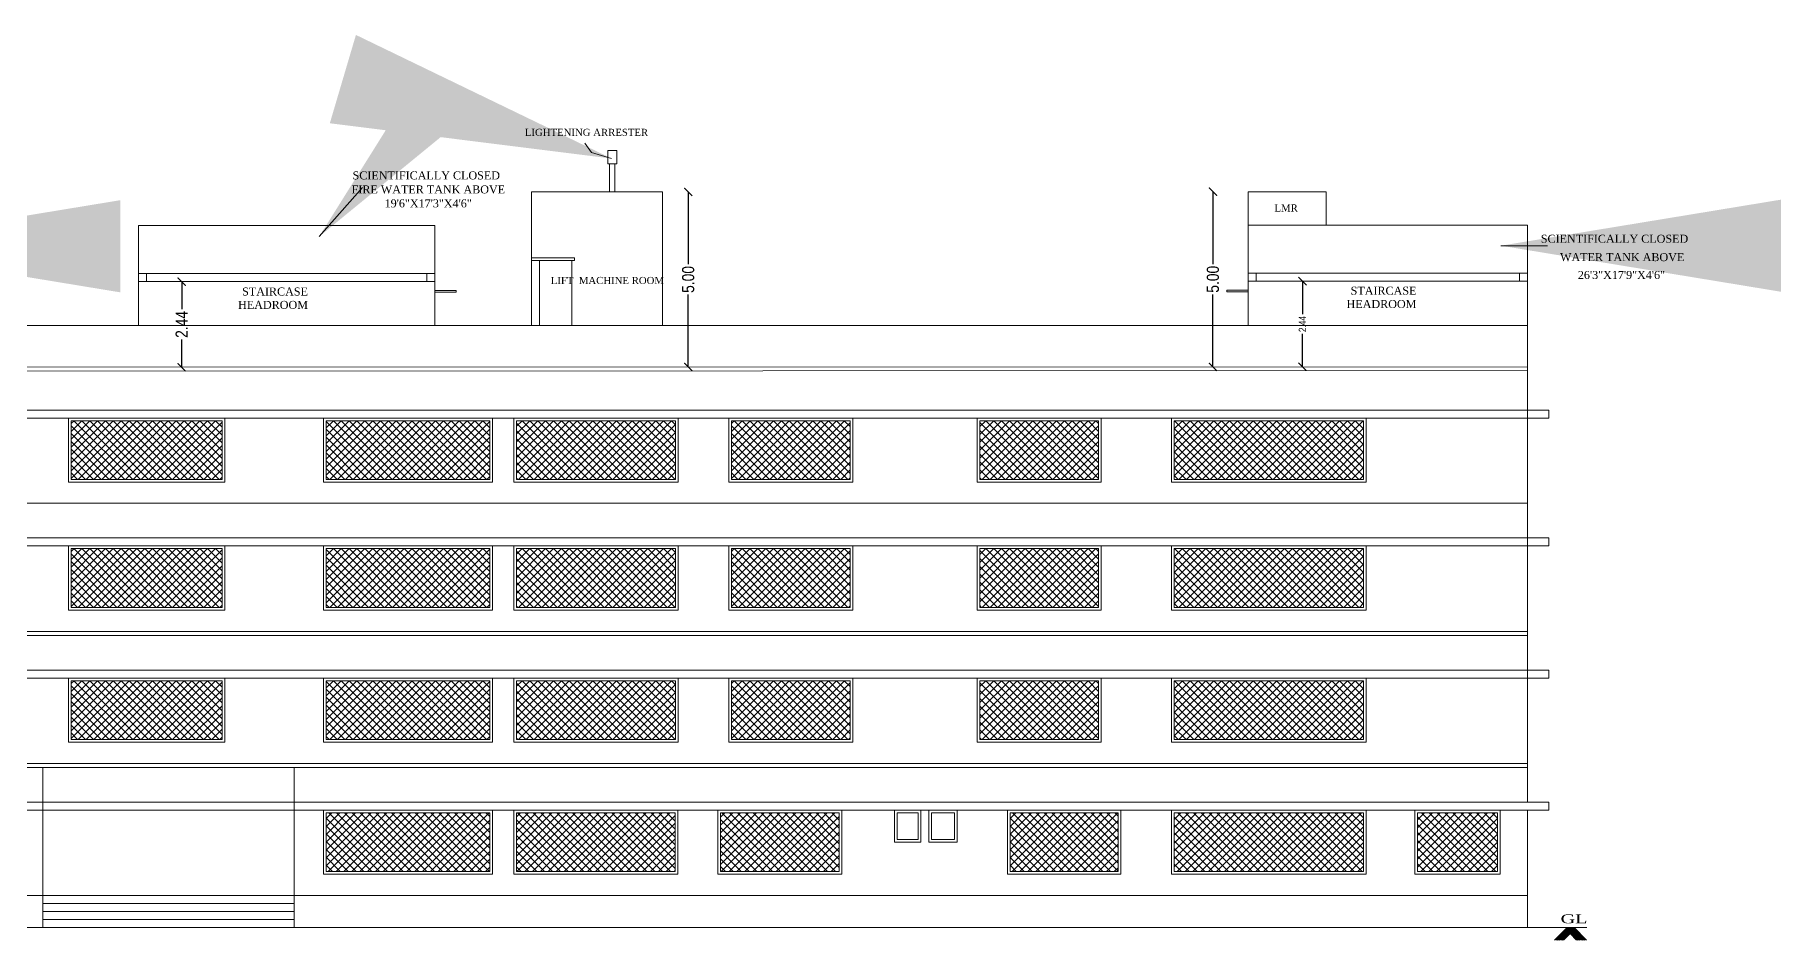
# Model space of a CAD drawing. Header units: metres. Extents: x 43 to 977, y 102 to 459.
# Drawn here: x 442.78 to 492.64, y 359.09 to 384.93 of the extents above; entities that cross this region are included whole.
import ezdxf
from ezdxf.enums import TextEntityAlignment as Align

# ---------------------------------------------------------------- set-up
doc = ezdxf.new("R2010")
doc.units = ezdxf.units.M
doc.header["$MEASUREMENT"] = 0
doc.header["$PDMODE"] = 3
doc.linetypes.add('HIDDEN', pattern=[0.375, 0.25, -0.125])
doc.layers.get('0').update_dxf_attribs({"lineweight": 0})
doc.layers.get('Defpoints').update_dxf_attribs({"lineweight": 0})
for name, color, linetype, lineweight in [('4', 4, 'Continuous', 0), ('COL', 7, 'Continuous', 0), ('CRN-AR-GLASS', 150, 'Continuous', 0), ('ELEV', 2, 'Continuous', 0), ('ILAND', 7, 'Continuous', 0), ('TE', 9, 'Continuous', 0), ('TEXT', 130, 'Continuous', 0), ('Thin', 88, 'Continuous', 0), ('WALL', 7, 'Continuous', 0), ('WIN', 13, 'Continuous', 0)]:
    doc.layers.add(name, color=color, linetype=linetype, lineweight=lineweight)
doc.styles.add('ARIAL NARROW', font='')
doc.styles.add('style2', font='romantic.ttf')
doc.styles.add('visa', font='swissc.ttf')
doc.styles.get('ARIAL NARROW').set_extended_font_data('Lydian BT')
doc.dimstyles.new('Copy of S-2', dxfattribs={"dimtxt": 10.5, "dimasz": 5, "dimexe": 2, "dimexo": 50, "dimgap": 5, "dimtad": 0, "dimtoh": 1, "dimdec": 1, "dimzin": 0, "dimdsep": 46, "dimlunit": 4, "dimtxsty": 'ARIAL NARROW', "dimcen": 0.09, "dimdle": 3, "dimse1": 1, "dimse2": 1, "dimclrd": 35, "dimclre": 35, "dimclrt": 5, "dimadec": 0, "dimazin": 0, "dimtfac": 1, "dimtdec": 1, "dimtofl": 0, "dimtmove": 0, "dimatfit": 3, "dimfxl": 0, "dimtolj": 1, "dimtzin": 0, "dimarcsym": 0})
doc.dimstyles.new('Copy(2) of S-2', dxfattribs={"dimtxt": 10.5, "dimasz": 8, "dimexe": 2, "dimexo": 50, "dimgap": 5, "dimtad": 0, "dimtoh": 1, "dimdec": 1, "dimzin": 0, "dimdsep": 46, "dimlunit": 4, "dimtxsty": 'ARIAL NARROW', "dimcen": 0.09, "dimdle": 3, "dimse1": 1, "dimse2": 1, "dimclrd": 7, "dimclre": 13, "dimclrt": 7, "dimadec": 0, "dimazin": 0, "dimtfac": 1, "dimtdec": 1, "dimtofl": 0, "dimtmove": 0, "dimatfit": 3, "dimfxl": 0, "dimtolj": 1, "dimtzin": 0, "dimlwd": 13, "dimarcsym": 0})
doc.dimstyles.new('o3', dxfattribs={"dimscale": 0.23, "dimtxt": 0.9, "dimasz": 1, "dimexe": 5, "dimexo": 9, "dimgap": 0.23, "dimtad": 0, "dimzin": 3, "dimdsep": 46, "dimtxsty": 'visa', "dimblk": 'ARCHTICK', "dimcen": 0.09, "dimse1": 1, "dimse2": 1, "dimclrd": 7, "dimclre": 256, "dimclrt": 7, "dimadec": 0, "dimazin": 0, "dimtfac": 0.23, "dimtofl": 0, "dimtmove": 2, "dimatfit": 1, "dimldrblk": 'ARCHTICK', "dimfxl": 0, "dimtolj": 1, "dimtzin": 0, "dimarcsym": 0})

# ---------------------------------------------------------------- blocks, each defined once
blk = doc.blocks.new('RGL')
at = {"layer": 'ELEV', "linetype": 'Continuous'}
for p, q in [((40, -14.1), (54, 0)), ((41.4, -14.1), (55.5, 0)), ((42.8, -14.1), (56.9, 0)), ((44.2, -14.1), (58, -0.3)), ((45.6, -14.1), (58.7, -1)), ((47, -14.1), (59.4, -1.7)), ((48.5, -14.1), (60.1, -2.4)), ((49.9, -14.1), (60.8, -3.2)), ((64.6, -14.1), (57.3, -6.7)), ((71.7, -14.1), (57.6, 0)), ((66, -14.1), (58, -6)), ((67.5, -14.1), (58.7, -5.3)), ((73.1, -14.1), (59, 0)), ((68.9, -14.1), (59.4, -4.6)), ((70.3, -14.1), (60.1, -3.9)), ((74.5, -14.1), (60.5, 0)), ((75.9, -14.1), (61.9, 0))]:
    blk.add_line(p, q, dxfattribs=at)
at = {"layer": 'TEXT', "color": 7, "linetype": 'Continuous', "ltscale": 20}
blk.add_line((0, 0), (76.4, 0), dxfattribs=at)
at = {"layer": 'TEXT', "style": 'style2', "width": 1.5}
blk.add_text('GL', height=10, dxfattribs=at).set_placement((46.7, 4.8))
blk = doc.blocks.new('left_sun')
at = {"layer": 'COL', "color": 5, "linetype": 'Continuous', "ltscale": 20}
for p, q in [((24, 2), (0, 2)), ((24, 0), (0, 0)), ((24, 2), (24, 0))]:
    blk.add_line(p, q, dxfattribs=at)
blk = doc.blocks.new('_ArchTick')
at = {"color": 0, "const_width": 0.15}
blk.add_lwpolyline([(-0.5, -0.5), (0.5, 0.5)], dxfattribs=at)
blk = doc.blocks.new('*D798')
at = {"layer": 'Defpoints', "color": 0, "lineweight": 30}
for p in [(447.333, 377.887), (446.966, 375.444), (447.334, 375.444)]:
    blk.add_point(p, dxfattribs=at)
at = {"layer": 'WALL', "color": 7, "lineweight": -2}
for p, q in [((446.966, 377.887), (446.966, 377.098)), ((446.966, 375.444), (446.966, 376.234))]:
    blk.add_line(p, q, dxfattribs=at)
at = {"layer": 'WALL', "color": 7, "lineweight": -2, "xscale": 0.23, "yscale": 0.23, "zscale": 0.23}
for p, rotation in [((446.966, 377.887), 90), ((446.966, 375.444), 270)]:
    blk.add_blockref('_ArchTick', p, dxfattribs=dict(at, rotation=rotation))
at = {"layer": 'WALL', "color": 7, "insert": (446.966, 376.666), "char_height": 0.345, "attachment_point": 5, "rotation": 90, "style": 'visa'}
blk.add_mtext('\\A1;2.44', dxfattribs=at)
blk = doc.blocks.new('*D799')
at = {"layer": 'Defpoints', "color": 0, "lineweight": 30}
for p in [(460.03, 380.451), (460.031, 375.449), (461.432, 375.449)]:
    blk.add_point(p, dxfattribs=at)
at = {"layer": 'WALL', "color": 7, "lineweight": -2}
for p, q in [((461.432, 380.451), (461.432, 378.383)), ((461.432, 375.449), (461.432, 377.518))]:
    blk.add_line(p, q, dxfattribs=at)
at = {"layer": 'WALL', "color": 7, "lineweight": -2, "xscale": 0.23, "yscale": 0.23, "zscale": 0.23}
for p, rotation in [((461.432, 380.451), 90), ((461.432, 375.449), 270)]:
    blk.add_blockref('_ArchTick', p, dxfattribs=dict(at, rotation=rotation))
at = {"layer": 'WALL', "color": 7, "insert": (461.432, 377.95), "char_height": 0.345, "attachment_point": 5, "rotation": 90, "style": 'visa'}
blk.add_mtext('\\A1;5.00', dxfattribs=at)
blk = doc.blocks.new('*D800')
at = {"layer": 'Defpoints', "color": 0, "lineweight": 30, "ltscale": 20}
for p in [(478.806, 377.899), (478.861, 375.456), (478.971, 375.456)]:
    blk.add_point(p, dxfattribs=at)
at = {"layer": 'TEXT', "color": 7, "lineweight": -2, "ltscale": 20}
for p, q in [((478.971, 377.899), (478.971, 376.958)), ((478.971, 375.456), (478.971, 376.397))]:
    blk.add_line(p, q, dxfattribs=at)
at = {"layer": 'TEXT', "color": 7, "lineweight": -2, "ltscale": 20, "xscale": 0.23, "yscale": 0.23, "zscale": 0.23}
for p, rotation in [((478.971, 377.899), 90), ((478.971, 375.456), 270)]:
    blk.add_blockref('_ArchTick', p, dxfattribs=dict(at, rotation=rotation))
at = {"layer": 'TEXT', "color": 7, "ltscale": 20, "insert": (478.971, 376.677), "char_height": 0.207, "attachment_point": 5, "rotation": 90, "style": 'visa'}
blk.add_mtext('\\A1;2.44', dxfattribs=at)
blk = doc.blocks.new('*D801')
at = {"layer": 'Defpoints', "color": 0, "lineweight": 30}
for p in [(477.423, 380.455), (476.415, 375.455), (477.425, 375.455)]:
    blk.add_point(p, dxfattribs=at)
at = {"layer": 'WALL', "color": 7, "lineweight": -2}
for p, q in [((476.415, 380.455), (476.415, 378.388)), ((476.415, 375.455), (476.415, 377.523))]:
    blk.add_line(p, q, dxfattribs=at)
at = {"layer": 'WALL', "color": 7, "lineweight": -2, "xscale": 0.23, "yscale": 0.23, "zscale": 0.23}
for p, rotation in [((476.415, 380.455), 90), ((476.415, 375.455), 270)]:
    blk.add_blockref('_ArchTick', p, dxfattribs=dict(at, rotation=rotation))
at = {"layer": 'WALL', "color": 7, "insert": (476.415, 377.955), "char_height": 0.345, "attachment_point": 5, "rotation": 90, "style": 'visa'}
blk.add_mtext('\\A1;5.00', dxfattribs=at)

msp = doc.modelspace()

# ---------------------------------------------------------------- hatches: boundary and pattern name
at = {"layer": 'CRN-AR-GLASS', "lineweight": 15}
h = msp.add_hatch(dxfattribs=at)
h.set_pattern_fill('ANSI37', color=140, scale=1.269809, style=0)
h.set_pattern_definition([(45, (-20245.97659, 9575.49959), (-0.1122363193, 0.1122363193), []), (135, (-20245.97659, 9575.49959), (-0.1122363193, -0.1122363193), [])])
h.paths.add_polyline_path([(434.40255, 372.24141), (434.40255, 373.91756), (428.81363, 373.91756), (428.81363, 372.24141)])
h.paths.add_polyline_path([(448.11786, 372.24141), (448.11786, 373.91756), (443.81049, 373.91756), (443.81049, 372.24141)])
h.paths.add_polyline_path([(455.76897, 372.24141), (455.76897, 373.91756), (451.09402, 373.91756), (451.09402, 372.24141)])
h.paths.add_polyline_path([(456.53086, 372.24141), (461.06459, 372.24141), (461.06459, 373.91756), (456.53086, 373.91756)])
h.paths.add_polyline_path([(466.05494, 372.24141), (466.05494, 373.91756), (462.66455, 373.91756), (462.66455, 372.24141)])
h.paths.add_polyline_path([(469.76157, 372.24141), (473.15196, 372.24141), (473.15196, 373.91756), (469.76157, 373.91756)])
h.paths.add_polyline_path([(475.31185, 372.24141), (480.71523, 372.24141), (480.71523, 373.91756), (475.31185, 373.91756)])
h = msp.add_hatch(dxfattribs=at)
h.set_pattern_fill('ANSI37', color=140, scale=1.269809, style=0)
h.set_pattern_definition([(45, (-20245.97659, 9571.8459), (-0.1122363193, 0.1122363193), []), (135, (-20245.97659, 9571.8459), (-0.1122363193, -0.1122363193), [])])
h.paths.add_polyline_path([(434.40255, 368.58772), (434.40255, 370.26387), (428.81363, 370.26387), (428.81363, 368.58772)])
h.paths.add_polyline_path([(448.11786, 368.58772), (448.11786, 370.26387), (443.81049, 370.26387), (443.81049, 368.58772)])
h.paths.add_polyline_path([(455.76897, 368.58772), (455.76897, 370.26387), (451.09402, 370.26387), (451.09402, 368.58772)])
h.paths.add_polyline_path([(456.53086, 368.58772), (461.06459, 368.58772), (461.06459, 370.26387), (456.53086, 370.26387)])
h.paths.add_polyline_path([(466.05494, 368.58772), (466.05494, 370.26387), (462.66455, 370.26387), (462.66455, 368.58772)])
h.paths.add_polyline_path([(469.76157, 368.58772), (473.15196, 368.58772), (473.15196, 370.26387), (469.76157, 370.26387)])
h.paths.add_polyline_path([(475.31185, 368.58772), (480.71523, 368.58772), (480.71523, 370.26387), (475.31185, 370.26387)])
h = msp.add_hatch(dxfattribs=at)
h.set_pattern_fill('ANSI37', color=140, scale=1.269809, style=0)
h.set_pattern_definition([(45, (-20245.97659, 9568.07456), (-0.1122363193, 0.1122363193), []), (135, (-20245.97659, 9568.07456), (-0.1122363193, -0.1122363193), [])])
h.paths.add_polyline_path([(434.40255, 364.81639), (434.40255, 366.49253), (428.81363, 366.49253), (428.81363, 364.81639)])
h.paths.add_polyline_path([(448.11786, 364.81639), (448.11786, 366.49253), (443.81049, 366.49253), (443.81049, 364.81639)])
h.paths.add_polyline_path([(455.76897, 364.81639), (455.76897, 366.49253), (451.09402, 366.49253), (451.09402, 364.81639)])
h.paths.add_polyline_path([(456.53086, 364.81639), (461.06459, 364.81639), (461.06459, 366.49253), (456.53086, 366.49253)])
h.paths.add_polyline_path([(466.05494, 364.81639), (466.05494, 366.49253), (462.66455, 366.49253), (462.66455, 364.81639)])
h.paths.add_polyline_path([(469.76157, 364.81639), (473.15196, 364.81639), (473.15196, 366.49253), (469.76157, 366.49253)])
h.paths.add_polyline_path([(475.31185, 364.81639), (480.71523, 364.81639), (480.71523, 366.49253), (475.31185, 366.49253)])
h = msp.add_hatch(dxfattribs=at)
h.set_pattern_fill('ANSI37', color=140, scale=1.269809, style=0)
h.set_pattern_definition([(45, (-20090.50473, 9568.07456), (-0.1122363193, 0.1122363193), []), (135, (-20090.50473, 9568.07456), (-0.1122363193, -0.1122363193), [])])
h.paths.add_polyline_path([(484.54162, 361.04505), (484.54162, 362.7212), (482.25597, 362.7212), (482.25597, 361.04505)])
h.paths.add_polyline_path([(475.30768, 362.7212), (475.30768, 361.04505), (480.71106, 361.04505), (480.71106, 362.7212)])
h.paths.add_polyline_path([(473.70772, 362.7212), (470.62209, 362.7212), (470.62209, 361.04505), (473.70772, 361.04505)])
h.paths.add_polyline_path([(465.74602, 361.04505), (465.74602, 362.7212), (462.35563, 362.7212), (462.35563, 361.04505)])
h.paths.add_polyline_path([(461.06043, 361.04505), (461.06043, 362.7212), (456.5267, 362.7212), (456.5267, 361.04505)])
h.paths.add_polyline_path([(451.08986, 362.7212), (451.08986, 361.04505), (455.76481, 361.04505), (455.76481, 362.7212)])
h.paths.add_polyline_path([(435.99835, 361.04505), (442.09106, 361.04505), (442.09106, 362.7212), (435.99835, 362.7212)])
h.paths.add_polyline_path([(428.80946, 362.7212), (428.80946, 361.04505), (434.39839, 361.04505), (434.39839, 362.7212)])

# ---------------------------------------------------------------- linework, layer by layer
at = {"layer": '4'}
for p, q in [((459.13677, 381.24943), (459.13677, 381.63037)), ((459.13677, 381.63037), (459.39073, 381.63037)), ((459.39073, 381.24943), (459.39073, 381.63037)), ((459.13677, 381.24943), (459.39073, 381.24943)), ((459.18756, 380.4683), (459.18756, 381.24943)), ((459.33994, 380.4683), (459.33994, 381.24943))]:
    msp.add_line(p, q, dxfattribs=at)
at = {"layer": 'TE'}
for p, q in [((456.96052, 380.45149), (456.96052, 376.63286)), ((460.69376, 380.45149), (456.96052, 380.45149)), ((460.69376, 380.45149), (460.69376, 376.63286)), ((479.64896, 380.45606), (477.42273, 380.45526)), ((445.73764, 379.48725), (445.73764, 376.63286)), ((454.19457, 379.48725), (445.73764, 379.48725)), ((454.19457, 379.48725), (454.19457, 376.63286)), ((477.42273, 379.49904), (477.42273, 376.63286)), ((485.40082, 379.49904), (477.42273, 379.49904)), ((485.40082, 377.67051), (485.40082, 379.49904)), ((454.19457, 378.11586), (445.73764, 378.11586)), ((445.96621, 378.11586), (445.96621, 377.88729)), ((453.966, 377.88729), (453.966, 378.11586)), ((485.40082, 378.12764), (477.42273, 378.12764)), ((477.6513, 378.12764), (477.6513, 377.89908)), ((485.17226, 377.89908), (485.17226, 378.12764)), ((445.73764, 377.88729), (454.19457, 377.88729)), ((454.19457, 377.88729), (445.73764, 377.88729)), ((454.19457, 377.88729), (445.73764, 377.88729)), ((485.40082, 377.89908), (477.42273, 377.89908)), ((485.40082, 377.89908), (485.40082, 376.35762)), ((454.19457, 376.63286), (414.53139, 376.63286)), ((485.40082, 376.63286), (454.19457, 376.63286)), ((485.40082, 370.22577), (485.40082, 376.35762)), ((485.39944, 375.45812), (414.53135, 375.43276)), ((485.39948, 375.34812), (414.53139, 375.32276)), ((486.00697, 374.22231), (413.85811, 374.22231)), ((486.00697, 374.22231), (449.53216, 374.22231)), ((486.00697, 373.99375), (449.53216, 373.99375)), ((485.40082, 373.87946), (485.40082, 372.46997)), ((485.40082, 371.55907), (432.16487, 371.55907)), ((445.73764, 371.56393), (445.73764, 371.55907)), ((454.19457, 371.56695), (454.19457, 371.55907)), ((486.00697, 370.56862), (413.85811, 370.56862)), ((486.00697, 370.56862), (449.53216, 370.56862)), ((486.00697, 370.34005), (449.53216, 370.34005)), ((485.40082, 370.22577), (485.40082, 368.81628)), ((485.40082, 368.81628), (485.40082, 363.02595)), ((485.40082, 367.89774), (414.53139, 367.89774)), ((449.73316, 367.78774), (432.16487, 367.78774)), ((485.40082, 367.78774), (448.55662, 367.78774)), ((486.00697, 366.79729), (413.85811, 366.79729)), ((443.00532, 364.12641), (414.53139, 364.12641)), ((443.00532, 364.01641), (414.53139, 364.01641)), ((443.00532, 359.44509), (443.00532, 364.01641)), ((485.40082, 364.12641), (449.53216, 364.12641)), ((485.40082, 364.01641), (449.53216, 364.01641)), ((450.17559, 364.01641), (450.17559, 359.44509)), ((486.00697, 363.02595), (414.53139, 363.02595)), ((486.00697, 363.02595), (449.53216, 363.02595)), ((486.00697, 362.79739), (414.53139, 362.79739)), ((443.00532, 359.44509), (443.00532, 362.79739)), ((486.00697, 362.79739), (449.53216, 362.79739)), ((485.40082, 362.79739), (485.40082, 359.44509)), ((485.40082, 360.35936), (427.8952, 360.35936)), ((450.17559, 360.13079), (443.00532, 360.13079)), ((450.17559, 359.90222), (443.00532, 359.90222)), ((450.17559, 359.67366), (443.00532, 359.67366)), ((485.40082, 359.44509), (410.45084, 359.44509))]:
    msp.add_line(p, q, dxfattribs=at)
at = {"layer": 'TE', "linetype": 'HIDDEN', "ltscale": 50}
for p, q in [((450.17559, 364.12641), (443.00532, 364.12641)), ((450.17559, 364.01641), (443.00532, 364.01641))]:
    msp.add_line(p, q, dxfattribs=at)
at = {"layer": 'TE'}
for points in [[(413.85811, 373.99375), (486.00697, 373.99375)], [(449.53216, 373.99375), (486.00697, 373.99375), (486.00697, 374.22231), (449.53216, 374.22231)], [(449.53216, 370.34005), (486.00697, 370.34005), (486.00697, 370.56862), (449.53216, 370.56862)], [(413.85811, 370.34005), (486.00697, 370.34005)], [(413.85811, 366.56872), (486.00697, 366.56872)], [(449.53216, 362.79739), (486.00697, 362.79739), (486.00697, 363.02595), (449.53216, 363.02595)]]:
    msp.add_lwpolyline(points, dxfattribs=at)
at = {"layer": 'Thin', "lineweight": 13}
for p, q in [((486.00697, 366.79729), (449.53216, 366.79729)), ((486.00697, 366.56872), (449.53216, 366.56872))]:
    msp.add_line(p, q, dxfattribs=at)
at = {"layer": 'WALL', "ltscale": 20}
for p, q in [((477.42273, 379.49904), (477.42273, 380.45526)), ((479.64896, 380.45606), (479.64896, 379.49904)), ((486.00697, 366.79729), (486.00697, 366.56872))]:
    msp.add_line(p, q, dxfattribs=at)
at = {"layer": 'WALL'}
for points in [[(443.7343, 373.99375), (448.19405, 373.99375), (448.19405, 372.16522), (443.7343, 372.16522)], [(451.01783, 373.99375), (455.84516, 373.99375), (455.84516, 372.16522), (451.01783, 372.16522)], [(456.45467, 373.99375), (461.14078, 373.99375), (461.14078, 372.16522), (456.45467, 372.16522)], [(462.58836, 373.99375), (466.13113, 373.99375), (466.13113, 372.16522), (462.58836, 372.16522)], [(469.68538, 373.99375), (473.22815, 373.99375), (473.22815, 372.16522), (469.68538, 372.16522)], [(475.23566, 373.99375), (480.79142, 373.99375), (480.79142, 372.16522), (475.23566, 372.16522)], [(443.81049, 373.91756), (448.11786, 373.91756), (448.11786, 372.24141), (443.81049, 372.24141)], [(451.09402, 373.91756), (455.76897, 373.91756), (455.76897, 372.24141), (451.09402, 372.24141)], [(456.53086, 373.91756), (461.06459, 373.91756), (461.06459, 372.24141), (456.53086, 372.24141)], [(462.66455, 373.91756), (466.05494, 373.91756), (466.05494, 372.24141), (462.66455, 372.24141)], [(469.76157, 373.91756), (473.15196, 373.91756), (473.15196, 372.24141), (469.76157, 372.24141)], [(475.31185, 373.91756), (480.71523, 373.91756), (480.71523, 372.24141), (475.31185, 372.24141)], [(443.7343, 370.34005), (448.19405, 370.34005), (448.19405, 368.51153), (443.7343, 368.51153)], [(443.81049, 370.26387), (448.11786, 370.26387), (448.11786, 368.58772), (443.81049, 368.58772)], [(451.01783, 370.34005), (455.84516, 370.34005), (455.84516, 368.51153), (451.01783, 368.51153)], [(451.09402, 370.26387), (455.76897, 370.26387), (455.76897, 368.58772), (451.09402, 368.58772)], [(456.45467, 370.34005), (461.14078, 370.34005), (461.14078, 368.51153), (456.45467, 368.51153)], [(456.53086, 370.26387), (461.06459, 370.26387), (461.06459, 368.58772), (456.53086, 368.58772)], [(462.58836, 370.34005), (466.13113, 370.34005), (466.13113, 368.51153), (462.58836, 368.51153)], [(462.66455, 370.26387), (466.05494, 370.26387), (466.05494, 368.58772), (462.66455, 368.58772)], [(469.68538, 370.34005), (473.22815, 370.34005), (473.22815, 368.51153), (469.68538, 368.51153)], [(469.76157, 370.26387), (473.15196, 370.26387), (473.15196, 368.58772), (469.76157, 368.58772)], [(475.23566, 370.34005), (480.79142, 370.34005), (480.79142, 368.51153), (475.23566, 368.51153)], [(475.31185, 370.26387), (480.71523, 370.26387), (480.71523, 368.58772), (475.31185, 368.58772)], [(443.7343, 366.56872), (448.19405, 366.56872), (448.19405, 364.7402), (443.7343, 364.7402)], [(451.01783, 366.56872), (455.84516, 366.56872), (455.84516, 364.7402), (451.01783, 364.7402)], [(456.45467, 366.56872), (461.14078, 366.56872), (461.14078, 364.7402), (456.45467, 364.7402)], [(462.58836, 366.56872), (466.13113, 366.56872), (466.13113, 364.7402), (462.58836, 364.7402)], [(469.68538, 366.56872), (473.22815, 366.56872), (473.22815, 364.7402), (469.68538, 364.7402)], [(475.23566, 366.56872), (480.79142, 366.56872), (480.79142, 364.7402), (475.23566, 364.7402)], [(443.81049, 366.49253), (448.11786, 366.49253), (448.11786, 364.81639), (443.81049, 364.81639)], [(451.09402, 366.49253), (455.76897, 366.49253), (455.76897, 364.81639), (451.09402, 364.81639)], [(456.53086, 366.49253), (461.06459, 366.49253), (461.06459, 364.81639), (456.53086, 364.81639)], [(462.66455, 366.49253), (466.05494, 366.49253), (466.05494, 364.81639), (462.66455, 364.81639)], [(469.76157, 366.49253), (473.15196, 366.49253), (473.15196, 364.81639), (469.76157, 364.81639)], [(475.31185, 366.49253), (480.71523, 366.49253), (480.71523, 364.81639), (475.31185, 364.81639)], [(451.01367, 362.79739), (455.841, 362.79739), (455.841, 360.96886), (451.01367, 360.96886)], [(451.08986, 362.7212), (455.76481, 362.7212), (455.76481, 361.04505), (451.08986, 361.04505)], [(456.45051, 362.79739), (461.13661, 362.79739), (461.13661, 360.96886), (456.45051, 360.96886)], [(456.5267, 362.7212), (461.06043, 362.7212), (461.06043, 361.04505), (456.5267, 361.04505)], [(462.27944, 362.79739), (465.82221, 362.79739), (465.82221, 360.96886), (462.27944, 360.96886)], [(462.35563, 362.7212), (465.74602, 362.7212), (465.74602, 361.04505), (462.35563, 361.04505)], [(467.32316, 362.79739), (468.06977, 362.79739), (468.06977, 361.88313), (467.32316, 361.88313)], [(467.39935, 362.7212), (467.99358, 362.7212), (467.99358, 361.95931), (467.39935, 361.95931)], [(468.29834, 362.79739), (469.10728, 362.79739), (469.10728, 361.88313), (468.29834, 361.88313)], [(468.37453, 362.7212), (469.03109, 362.7212), (469.03109, 361.95931), (468.37453, 361.95931)], [(470.5459, 362.79739), (473.78391, 362.79739), (473.78391, 360.96886), (470.5459, 360.96886)], [(470.62209, 362.7212), (473.70772, 362.7212), (473.70772, 361.04505), (470.62209, 361.04505)], [(475.23149, 362.79739), (480.78725, 362.79739), (480.78725, 360.96886), (475.23149, 360.96886)], [(475.30768, 362.7212), (480.71106, 362.7212), (480.71106, 361.04505), (475.30768, 361.04505)], [(482.17978, 362.79739), (484.61781, 362.79739), (484.61781, 360.96886), (482.17978, 360.96886)], [(482.25597, 362.7212), (484.54162, 362.7212), (484.54162, 361.04505), (482.25597, 361.04505)]]:
    msp.add_lwpolyline(points, close=True, dxfattribs=at)
at = {"layer": 'WIN', "color": 5, "lineweight": 9}
for p, q in [((456.96052, 378.56708), (458.17953, 378.56708)), ((456.96052, 378.4909), (458.17953, 378.4909)), ((457.18908, 376.63286), (457.18908, 378.4909)), ((458.10335, 378.4909), (458.10335, 376.63286))]:
    msp.add_line(p, q, dxfattribs=at)
msp.add_lwpolyline([(458.17953, 378.56708), (456.96052, 378.56708), (456.96052, 378.4909), (458.17953, 378.4909)], close=True, dxfattribs=at)

# ---------------------------------------------------------------- block references
at = {"layer": 'WALL', "yscale": 0.02539618, "zscale": 0.02539618}
for p, xscale in [((454.19457, 377.58254), 0.02539618), ((477.42273, 377.59432), -0.02539618)]:
    msp.add_blockref('left_sun', p, dxfattribs=dict(at, xscale=xscale))
at = {"layer": 'WALL', "color": 5, "xscale": 0.02539618, "yscale": 0.02539618, "zscale": 0.02539618}
msp.add_blockref('RGL', (485.15697, 359.44509), dxfattribs=at)

# ---------------------------------------------------------------- texts
at = {"layer": 'TEXT', "color": 4, "style": 'style2'}
for s, height, p in [('LIGHTENING ARRESTER', 0.2031694, (456.76656, 382.0486)), ('LMR', 0.203169, (478.17356, 379.88963)), ('LIFT  MACHINE ROOM', 0.2031694, (457.50731, 377.81983))]:
    msp.add_text(s, height=height, dxfattribs=at).set_placement(p)
for s, p in [('SCIENTIFICALLY CLOSED', (453.95118, 380.8063)), ('FIRE WATER TANK ABOVE', (454.01067, 380.40656)), ('19\'6"X17\'3"X4\'6"', (454.00607, 380.00801)), ('SCIENTIFICALLY CLOSED', (487.88302, 378.99844)), ('WATER TANK ABOVE', (488.10158, 378.47259)), ('26\'3"X17\'9"X4\'6"', (488.08052, 377.96438))]:
    msp.add_text(s, height=0.2285656, dxfattribs=at).set_placement(p, align=Align.CENTER)
at = {"layer": 'TEXT', "color": 4, "char_height": 0.228566, "width": 1.7278645, "attachment_point": 3, "style": 'style2'}
for insert in [(450.57236, 377.71938), (482.22677, 377.74387)]:
    msp.add_mtext('STAIRCASE\\PHEADROOM', dxfattribs=dict(at, insert=insert))

# ---------------------------------------------------------------- dimensions: what is measured, and where the dimension line sits
at = {"layer": 'TEXT', "color": 22, "ltscale": 20}
dim = msp.add_linear_dim(base=(478.97123, 375.45578), p1=(478.806, 377.89908), p2=(478.86121, 375.45578), angle=90, dimstyle='o3', override={"dimpost": '\\X'}, dxfattribs=at)
dim.commit()
dim.dimension.update_dxf_attribs({"geometry": '*D800', "text_midpoint": (478.97123, 376.67743)})
at = {"layer": 'WALL'}
for base, p1, p2, picture, middle in [((461.43213, 375.44904), (460.02963, 380.45149), (460.03089, 375.44904), '*D799', (461.43213, 377.95027)), ((476.41466, 375.45526), (477.42273, 380.45526), (477.42452, 375.45526), '*D801', (476.41466, 377.95526)), ((446.96638, 375.4445), (447.33287, 377.88729), (447.3337, 375.4445), '*D798', (446.96638, 376.6659))]:
    dim = msp.add_linear_dim(base=base, p1=p1, p2=p2, angle=90, dimstyle='o3', override={"dimtxt": 1.5, "dimpost": '\\X'}, dxfattribs=at)
    dim.commit()
    dim.dimension.update_dxf_attribs({"geometry": picture, "text_midpoint": middle})

# ---------------------------------------------------------------- leaders
at = {"layer": 'ILAND', "color": 5, "ltscale": 45}
msp.add_leader([(450.89453, 379.17618), (452.12991, 380.57895)], dimstyle='Copy of S-2', override={"dimgap": 5, "dimtad": 0}, dxfattribs=at)
at = {"layer": 'WALL'}
msp.add_leader([(459.2413, 381.40287), (458.67059, 381.57154), (458.47773, 381.84131)], dimstyle='Copy(2) of S-2', dxfattribs=at)
for points in [[(437.21083, 378.89734), (438.53676, 378.89734)], [(484.63959, 378.91369), (485.96553, 378.91369)]]:
    msp.add_leader(points, dimstyle='Copy(2) of S-2', override={"dimgap": 5, "dimtad": 0}, dxfattribs=at)

doc.saveas('drawing.dxf')
